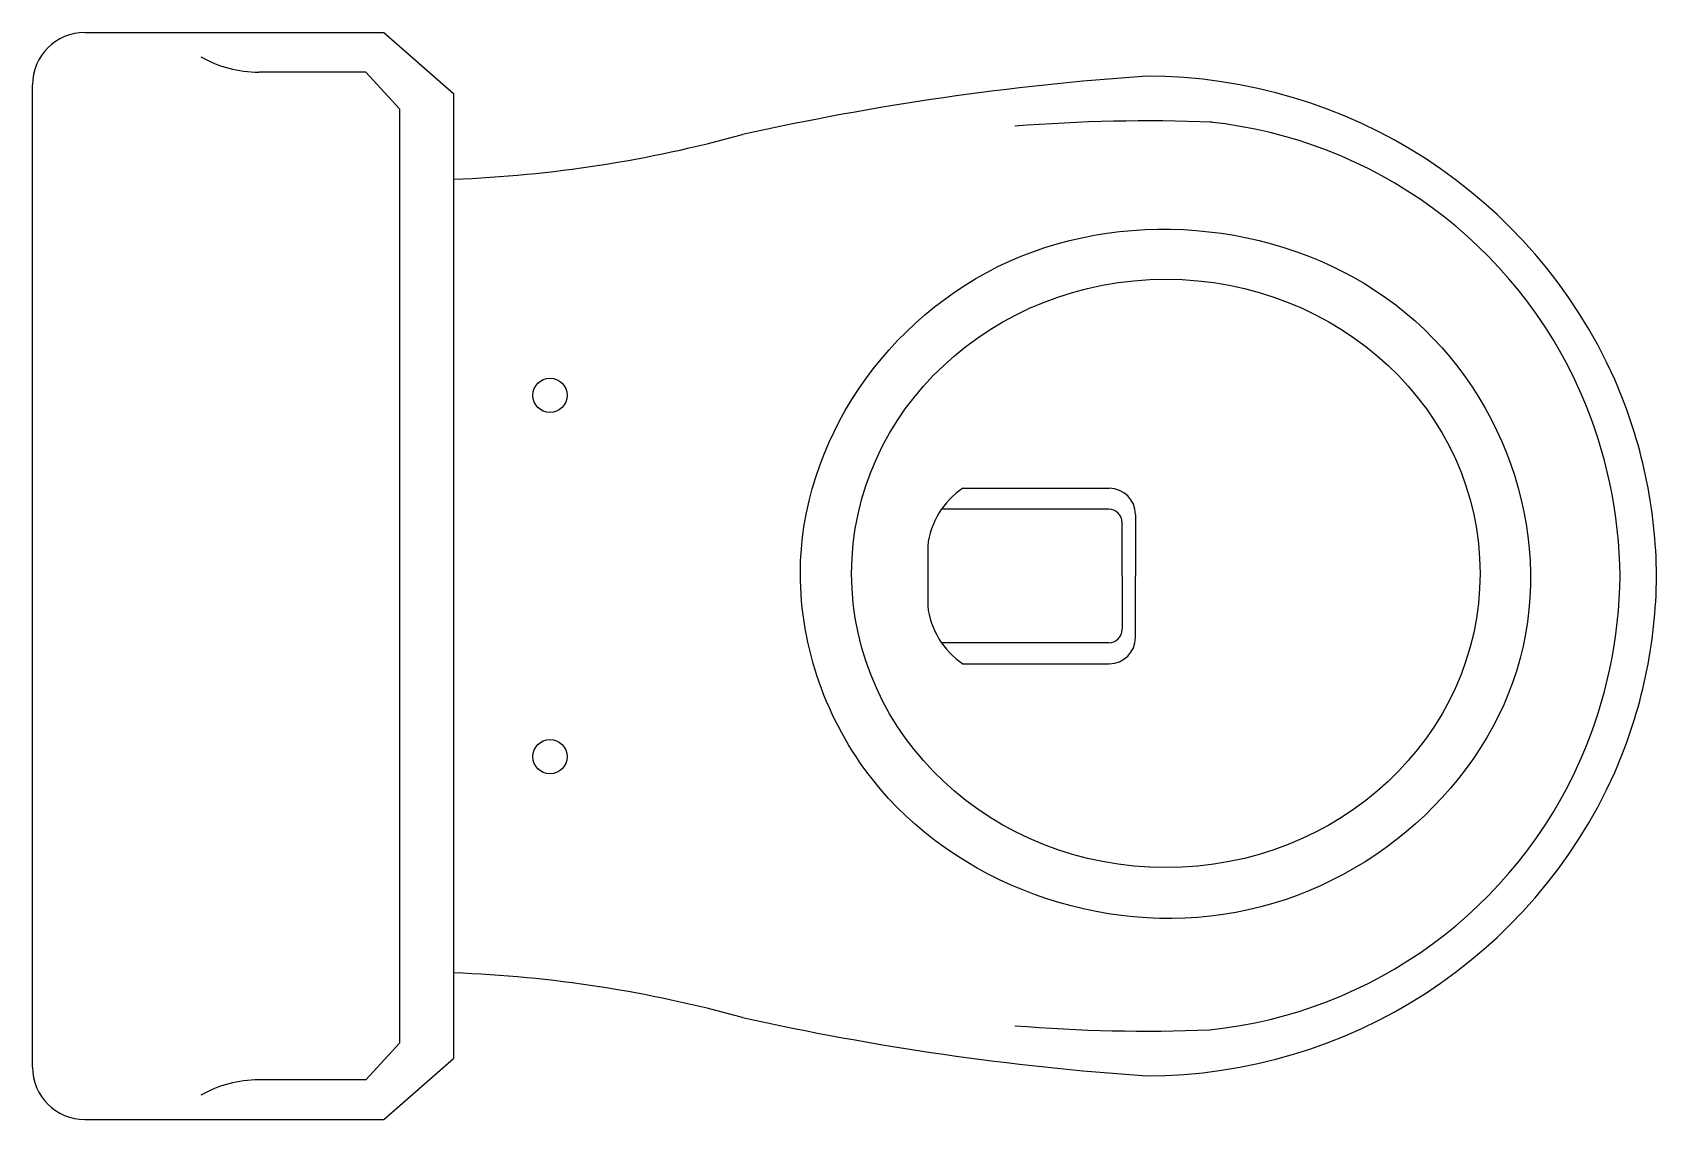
# Model space of a CAD drawing. Header units: millimetres. Extents: x 10.051 to 10.701, y -8.435 to -8.
import ezdxf

# ---------------------------------------------------------------- set-up
doc = ezdxf.new("R2010")
doc.units = ezdxf.units.MM
doc.header["$LTSCALE"] = 10

msp = doc.modelspace()

# ---------------------------------------------------------------- linework, layer by layer
for p, q in [((10.07188, -7.9999), (10.19154, -7.9999)), ((10.19154, -7.9999), (10.21945, -8.02432)), ((10.05088, -8.4139), (10.05088, -8.0209)), ((10.18435, -8.01576), (10.14145, -8.01576)), ((10.19793, -8.03055), (10.18435, -8.01576)), ((10.21945, -8.02432), (10.21945, -8.41047)), ((10.19793, -8.40425), (10.19793, -8.03055)), ((10.42327, -8.18229), (10.4818, -8.18229)), ((10.4816, -8.19063), (10.41474, -8.19063)), ((10.48703, -8.2174), (10.48703, -8.19606)), ((10.4923, -8.1928), (10.4923, -8.2174)), ((10.40917, -8.2054), (10.40917, -8.22939)), ((10.48703, -8.2174), (10.48703, -8.23873)), ((10.4923, -8.242), (10.4923, -8.2174)), ((10.4816, -8.24416), (10.41474, -8.24416)), ((10.42327, -8.25251), (10.4818, -8.25251)), ((10.19793, -8.40425), (10.18435, -8.41904)), ((10.19154, -8.4349), (10.21945, -8.41047)), ((10.18435, -8.41904), (10.14145, -8.41904)), ((10.07188, -8.4349), (10.19154, -8.4349))]:
    msp.add_line(p, q)
for centre in [(10.25799, -8.14509), (10.25799, -8.2897)]:
    msp.add_circle(centre, 0.00688)
for centre, radius, start, end in [((10.07188, -8.0209), 0.021, 90, 180), ((10.14145, -7.96899), 0.04677, 240.24901, 270), ((10.57089, -9.10247), 1.0876, 93.90509, 102.52379), ((10.49677, -8.22277), 0.20537, 24.16321, 89.98654), ((10.49682, -8.68325), 0.64797, 87.6833, 94.66894), ((10.50312, -8.21769), 0.1829, 23.57172, 84.04668), ((10.20023, -7.55087), 0.50809, 272.16714, 285.38717), ((10.50038, -8.21888), 0.2005, 0.42505, 23.57172), ((10.50038, -8.21888), 0.18589, 0.42505, 23.57172), ((10.44097, -8.20894), 0.03199, 123.58352, 173.64998), ((10.4818, -8.1928), 0.01051, 0, 90), ((10.4816, -8.19606), 0.00543, 0, 90), ((10.50038, -8.21591), 0.18589, 336.42828, 359.57495), ((10.50038, -8.21591), 0.2005, 336.42828, 359.57495), ((10.44097, -8.22585), 0.03199, 186.35002, 236.41648), ((10.4816, -8.23873), 0.00543, 270, 0), ((10.4818, -8.242), 0.01051, 270, 0), ((10.50312, -8.2171), 0.1829, 275.95332, 336.42828), ((10.49677, -8.21202), 0.20537, 270.01346, 335.83679), ((10.20023, -8.88393), 0.50809, 74.61283, 87.83286), ((10.57089, -7.33233), 1.0876, 257.47621, 266.09491), ((10.49682, -7.75154), 0.64797, 265.33106, 272.23472), ((10.07188, -8.4139), 0.021, 180, 270), ((10.14145, -8.46581), 0.04677, 90, 119.75099)]:
    msp.add_arc(centre, radius, start, end)
msp.add_ellipse((10.5045, -8.21638), major_axis=(-0.12576, 0), ratio=0.936109)
msp.add_open_spline([(10.35823, -8.21638), (10.35823, -8.24588), (10.36858, -8.27525), (10.41998, -8.34072), (10.4788, -8.36195), (10.58616, -8.34218), (10.63267, -8.30126), (10.65995, -8.19931), (10.6393, -8.14163), (10.55376, -8.07621), (10.4914, -8.06928), (10.3926, -8.11351), (10.35823, -8.16403), (10.35823, -8.21638)], degree=3, knots=[0, 0, 0, 0, 0.63377, 0.63377, 1.764963, 1.764963, 2.896157, 2.896157, 4.02735, 4.02735, 5.158544, 5.158544, 6.283185, 6.283185, 6.283185, 6.283185])

doc.saveas('drawing.dxf')
